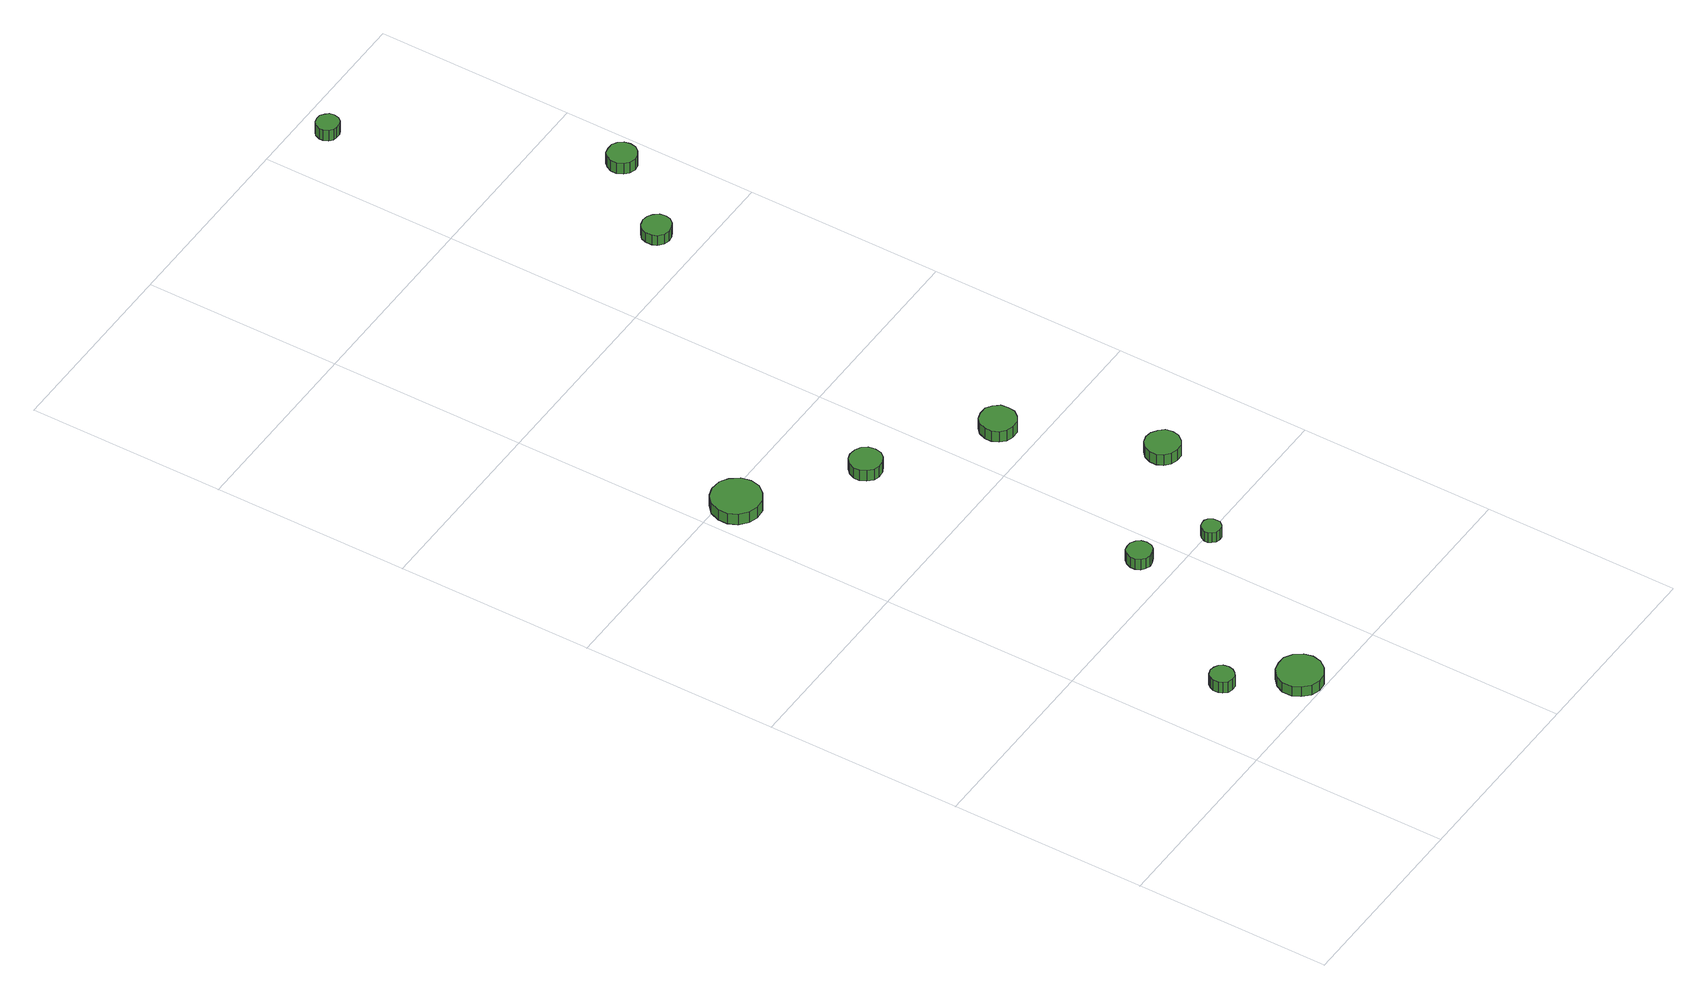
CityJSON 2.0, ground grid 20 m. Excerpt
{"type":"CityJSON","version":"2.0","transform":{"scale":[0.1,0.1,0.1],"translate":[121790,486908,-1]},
"CityObjects":{
"tree1":{"type":"SolitaryVegetationObject","attributes":{"function":"something"},"geometry":[{"type":"MultiSurface","lod":"1","boundaries":[[[0,1,2,3,4,5,6,7,8,9,10,11,12,13,14]],[[15,16,17,18,19,20,21,22,23,24,25,26,27,28,29]],[[0,29,28,1]],[[1,28,27,2]],[[2,27,26,3]],[[3,26,25,4]],[[4,25,24,5]],[[5,24,23,6]],[[6,23,22,7]],[[7,22,21,8]],[[8,21,20,9]],[[9,20,19,10]],[[10,19,18,11]],[[11,18,17,12]],[[12,17,16,13]],[[13,16,15,14]],[[14,15,29,0]]]}]},
"tree2":{"type":"SolitaryVegetationObject","attributes":{"function":"something"},"geometry":[{"type":"MultiSurface","lod":"1","boundaries":[[[30,31,32,33,34,35,36,37,38,39,40,41,42,43,44]],[[45,46,47,48,49,50,51,52,53,54,55,56,57,58,59]],[[30,59,58,31]],[[31,58,57,32]],[[32,57,56,33]],[[33,56,55,34]],[[34,55,54,35]],[[35,54,53,36]],[[36,53,52,37]],[[37,52,51,38]],[[38,51,50,39]],[[39,50,49,40]],[[40,49,48,41]],[[41,48,47,42]],[[42,47,46,43]],[[43,46,45,44]],[[44,45,59,30]]]}]},
"tree3":{"type":"SolitaryVegetationObject","attributes":{"function":"something"},"geometry":[{"type":"MultiSurface","lod":"1","boundaries":[[[60,61,62,63,64,65,66,67,68,69,70,71,72,73,74]],[[75,76,77,78,79,80,81,82,83,84,85,86,87,88,89]],[[60,89,88,61]],[[61,88,87,62]],[[62,87,86,63]],[[63,86,85,64]],[[64,85,84,65]],[[65,84,83,66]],[[66,83,82,67]],[[67,82,81,68]],[[68,81,80,69]],[[69,80,79,70]],[[70,79,78,71]],[[71,78,77,72]],[[72,77,76,73]],[[73,76,75,74]],[[74,75,89,60]]]}]},
"tree4":{"type":"SolitaryVegetationObject","attributes":{"function":"something"},"geometry":[{"type":"MultiSurface","lod":"1","boundaries":[[[90,91,92,93,94,95,96,97,98,99,100,101,102,103,104]],[[105,106,107,108,109,110,111,112,113,114,115,116,117,118,119]],[[90,119,118,91]],[[91,118,117,92]],[[92,117,116,93]],[[93,116,115,94]],[[94,115,114,95]],[[95,114,113,96]],[[96,113,112,97]],[[97,112,111,98]],[[98,111,110,99]],[[99,110,109,100]],[[100,109,108,101]],[[101,108,107,102]],[[102,107,106,103]],[[103,106,105,104]],[[104,105,119,90]]]}]},
"tree5":{"type":"SolitaryVegetationObject","attributes":{"function":"something"},"geometry":[{"type":"MultiSurface","lod":"1","boundaries":[[[120,121,122,123,124,125,126,127,128,129,130,131,132,133,134]],[[135,136,137,138,139,140,141,142,143,144,145,146,147,148,149]],[[120,149,148,121]],[[121,148,147,122]],[[122,147,146,123]],[[123,146,145,124]],[[124,145,144,125]],[[125,144,143,126]],[[126,143,142,127]],[[127,142,141,128]],[[128,141,140,129]],[[129,140,139,130]],[[130,139,138,131]],[[131,138,137,132]],[[132,137,136,133]],[[133,136,135,134]],[[134,135,149,120]]]}]},
"tree6":{"type":"SolitaryVegetationObject","attributes":{"function":"something"},"geometry":[{"type":"MultiSurface","lod":"1","boundaries":[[[150,151,152,153,154,155,156,157,158,159,160,161,162,163,164]],[[165,166,167,168,169,170,171,172,173,174,175,176,177,178,179]],[[150,179,178,151]],[[151,178,177,152]],[[152,177,176,153]],[[153,176,175,154]],[[154,175,174,155]],[[155,174,173,156]],[[156,173,172,157]],[[157,172,171,158]],[[158,171,170,159]],[[159,170,169,160]],[[160,169,168,161]],[[161,168,167,162]],[[162,167,166,163]],[[163,166,165,164]],[[164,165,179,150]]]}]},
"tree7":{"type":"SolitaryVegetationObject","attributes":{"function":"something"},"geometry":[{"type":"MultiSurface","lod":"1","boundaries":[[[180,181,182,183,184,185,186,187,188,189,190,191,192,193,194]],[[195,196,197,198,199,200,201,202,203,204,205,206,207,208,209]],[[180,209,208,181]],[[181,208,207,182]],[[182,207,206,183]],[[183,206,205,184]],[[184,205,204,185]],[[185,204,203,186]],[[186,203,202,187]],[[187,202,201,188]],[[188,201,200,189]],[[189,200,199,190]],[[190,199,198,191]],[[191,198,197,192]],[[192,197,196,193]],[[193,196,195,194]],[[194,195,209,180]]]}]},
"tree8":{"type":"SolitaryVegetationObject","attributes":{"function":"something"},"geometry":[{"type":"MultiSurface","lod":"1","boundaries":[[[210,211,212,213,214,215,216,217,218,219,220,221,222,223,224]],[[225,226,227,228,229,230,231,232,233,234,235,236,237,238,239]],[[210,239,238,211]],[[211,238,237,212]],[[212,237,236,213]],[[213,236,235,214]],[[214,235,234,215]],[[215,234,233,216]],[[216,233,232,217]],[[217,232,231,218]],[[218,231,230,219]],[[219,230,229,220]],[[220,229,228,221]],[[221,228,227,222]],[[222,227,226,223]],[[223,226,225,224]],[[224,225,239,210]]]}]},
"tree9":{"type":"SolitaryVegetationObject","attributes":{"function":"something"},"geometry":[{"type":"MultiSurface","lod":"1","boundaries":[[[240,241,242,243,244,245,246,247,248,249,250,251,252,253,254]],[[255,256,257,258,259,260,261,262,263,264,265,266,267,268,269]],[[240,269,268,241]],[[241,268,267,242]],[[242,267,266,243]],[[243,266,265,244]],[[244,265,264,245]],[[245,264,263,246]],[[246,263,262,247]],[[247,262,261,248]],[[248,261,260,249]],[[249,260,259,250]],[[250,259,258,251]],[[251,258,257,252]],[[252,257,256,253]],[[253,256,255,254]],[[254,255,269,240]]]}]},
"tree10":{"type":"SolitaryVegetationObject","attributes":{"function":"something"},"geometry":[{"type":"MultiSurface","lod":"1","boundaries":[[[270,271,272,273,274,275,276,277,278,279,280,281,282,283,284]],[[285,286,287,288,289,290,291,292,293,294,295,296,297,298,299]],[[270,299,298,271]],[[271,298,297,272]],[[272,297,296,273]],[[273,296,295,274]],[[274,295,294,275]],[[275,294,293,276]],[[276,293,292,277]],[[277,292,291,278]],[[278,291,290,279]],[[279,290,289,280]],[[280,289,288,281]],[[281,288,287,282]],[[282,287,286,283]],[[283,286,285,284]],[[284,285,299,270]]]}]},
"tree11":{"type":"SolitaryVegetationObject","attributes":{"function":"something"},"geometry":[{"type":"MultiSurface","lod":"1","boundaries":[[[300,301,302,303,304,305,306,307,308,309,310,311,312,313,314]],[[315,316,317,318,319,320,321,322,323,324,325,326,327,328,329]],[[300,329,328,301]],[[301,328,327,302]],[[302,327,326,303]],[[303,326,325,304]],[[304,325,324,305]],[[305,324,323,306]],[[306,323,322,307]],[[307,322,321,308]],[[308,321,320,309]],[[309,320,319,310]],[[310,319,318,311]],[[311,318,317,312]],[[312,317,316,313]],[[313,316,315,314]],[[314,315,329,300]]]}]}
},
"vertices":[
[81,81,19],[80,86,19],[77,90,19],[73,92,19],[68,93,19],[63,91,19],[60,88,19],[58,83,19],[58,78,19],[60,74,19],[63,70,19],[68,69,19],[73,69,19],[77,72,19],[80,76,19],[80,76,6],[77,72,6],[73,69,6],[68,69,6],[63,70,6],[60,74,6],[58,78,6],[58,83,6],[60,88,6],[63,91,6],[68,93,6],[73,92,6],[77,90,6],[80,86,6],[81,81,6],
[136,24,17],[134,33,17],[128,41,17],[120,46,17],[111,46,17],[102,44,17],[95,37,17],[91,29,17],[91,19,17],[95,11,17],[102,4,17],[111,1,17],[120,2,17],[128,7,17],[134,15,17],[134,15,5],[128,7,5],[120,2,5],[111,1,5],[102,4,5],[95,11,5],[91,19,5],[91,29,5],[95,37,5],[102,44,5],[111,46,5],[120,46,5],[128,41,5],[134,33,5],[136,24,5],
[59,585,19],[57,595,19],[50,604,19],[42,609,19],[31,610,19],[22,607,19],[14,600,19],[10,590,19],[10,580,19],[14,571,19],[22,564,19],[31,561,19],[42,562,19],[50,567,19],[57,575,19],[57,575,6],[50,567,6],[42,562,6],[31,561,6],[22,564,6],[14,571,6],[10,580,6],[10,590,6],[14,600,6],[22,607,6],[31,610,6],[42,609,6],[50,604,6],[57,595,6],[59,585,6],
[179,232,23],[178,237,23],[175,241,23],[170,244,23],[165,244,23],[160,243,23],[156,239,23],[154,234,23],[154,229,23],[156,224,23],[160,221,23],[165,219,23],[170,220,23],[175,222,23],[178,226,23],[178,226,10],[175,222,10],[170,220,10],[165,219,10],[160,221,10],[156,224,10],[154,229,10],[154,234,10],[156,239,10],[160,243,10],[165,244,10],[170,244,10],[175,241,10],[178,237,10],[179,232,10],
[240,194,21],[240,198,21],[237,202,21],[234,204,21],[230,204,21],[226,203,21],[223,200,21],[221,196,21],[221,192,21],[223,189,21],[226,186,21],[230,185,21],[234,185,21],[237,187,21],[240,191,21],[240,191,9],[237,187,9],[234,185,9],[230,185,9],[226,186,9],[223,189,9],[221,192,9],[221,196,9],[223,200,9],[226,203,9],[230,204,9],[234,204,9],[237,202,9],[240,198,9],[240,194,9],
[153,510,22],[152,517,22],[148,522,22],[142,525,22],[135,526,22],[129,524,22],[124,519,22],[121,513,22],[121,507,22],[124,501,22],[129,496,22],[135,494,22],[142,495,22],[148,498,22],[152,503,22],[152,503,9],[148,498,9],[142,495,9],[135,494,9],[129,496,9],[124,501,9],[121,507,9],[121,513,9],[124,519,9],[129,524,9],[135,526,9],[142,525,9],[148,522,9],[152,517,9],[153,510,9],
[259,433,29],[258,440,29],[253,446,29],[247,450,29],[239,450,29],[232,448,29],[227,443,29],[224,436,29],[224,429,29],[227,422,29],[232,417,29],[239,415,29],[247,415,29],[253,419,29],[258,425,29],[258,425,16],[253,419,16],[247,415,16],[239,415,16],[232,417,16],[227,422,16],[224,429,16],[224,436,16],[227,443,16],[232,448,16],[239,450,16],[247,450,16],[253,446,16],[258,440,16],[259,433,16],
[314,289,27],[313,296,27],[308,301,27],[302,305,27],[295,306,27],[288,304,27],[283,299,27],[280,292,27],[280,285,27],[283,279,27],[288,274,27],[295,272,27],[302,272,27],[308,276,27],[313,282,27],[313,282,14],[308,276,14],[302,272,14],[295,272,14],[288,274,14],[283,279,14],[280,285,14],[280,292,14],[283,299,14],[288,304,14],[295,306,14],[302,305,14],[308,301,14],[313,296,14],[314,289,14],
[316,840,22],[315,846,22],[311,851,22],[306,854,22],[300,855,22],[294,853,22],[289,849,22],[287,844,22],[287,837,22],[289,832,22],[294,828,22],[300,826,22],[306,827,22],[311,830,22],[315,835,22],[315,835,10],[311,830,10],[306,827,10],[300,826,10],[294,828,10],[289,832,10],[287,837,10],[287,844,10],[289,849,10],[294,853,10],[300,855,10],[306,854,10],[311,851,10],[315,846,10],[316,840,10],
[266,1168,25],[265,1173,25],[262,1176,25],[258,1179,25],[253,1179,25],[249,1178,25],[245,1175,25],[243,1170,25],[243,1166,25],[245,1161,25],[249,1158,25],[253,1157,25],[258,1157,25],[262,1159,25],[265,1163,25],[265,1163,12],[262,1159,12],[258,1157,12],[253,1157,12],[249,1158,12],[245,1161,12],[243,1166,12],[243,1170,12],[245,1175,12],[249,1178,12],[253,1179,12],[258,1179,12],[262,1176,12],[265,1173,12],[266,1168,12],
[379,918,24],[378,924,24],[374,929,24],[369,932,24],[363,932,24],[357,931,24],[353,927,24],[350,921,24],[350,915,24],[353,909,24],[357,905,24],[363,903,24],[369,904,24],[374,907,24],[378,912,24],[378,912,11],[374,907,11],[369,904,11],[363,903,11],[357,905,11],[353,909,11],[350,915,11],[350,921,11],[353,927,11],[357,931,11],[363,932,11],[369,932,11],[374,929,11],[378,924,11],[379,918,11]
]}
